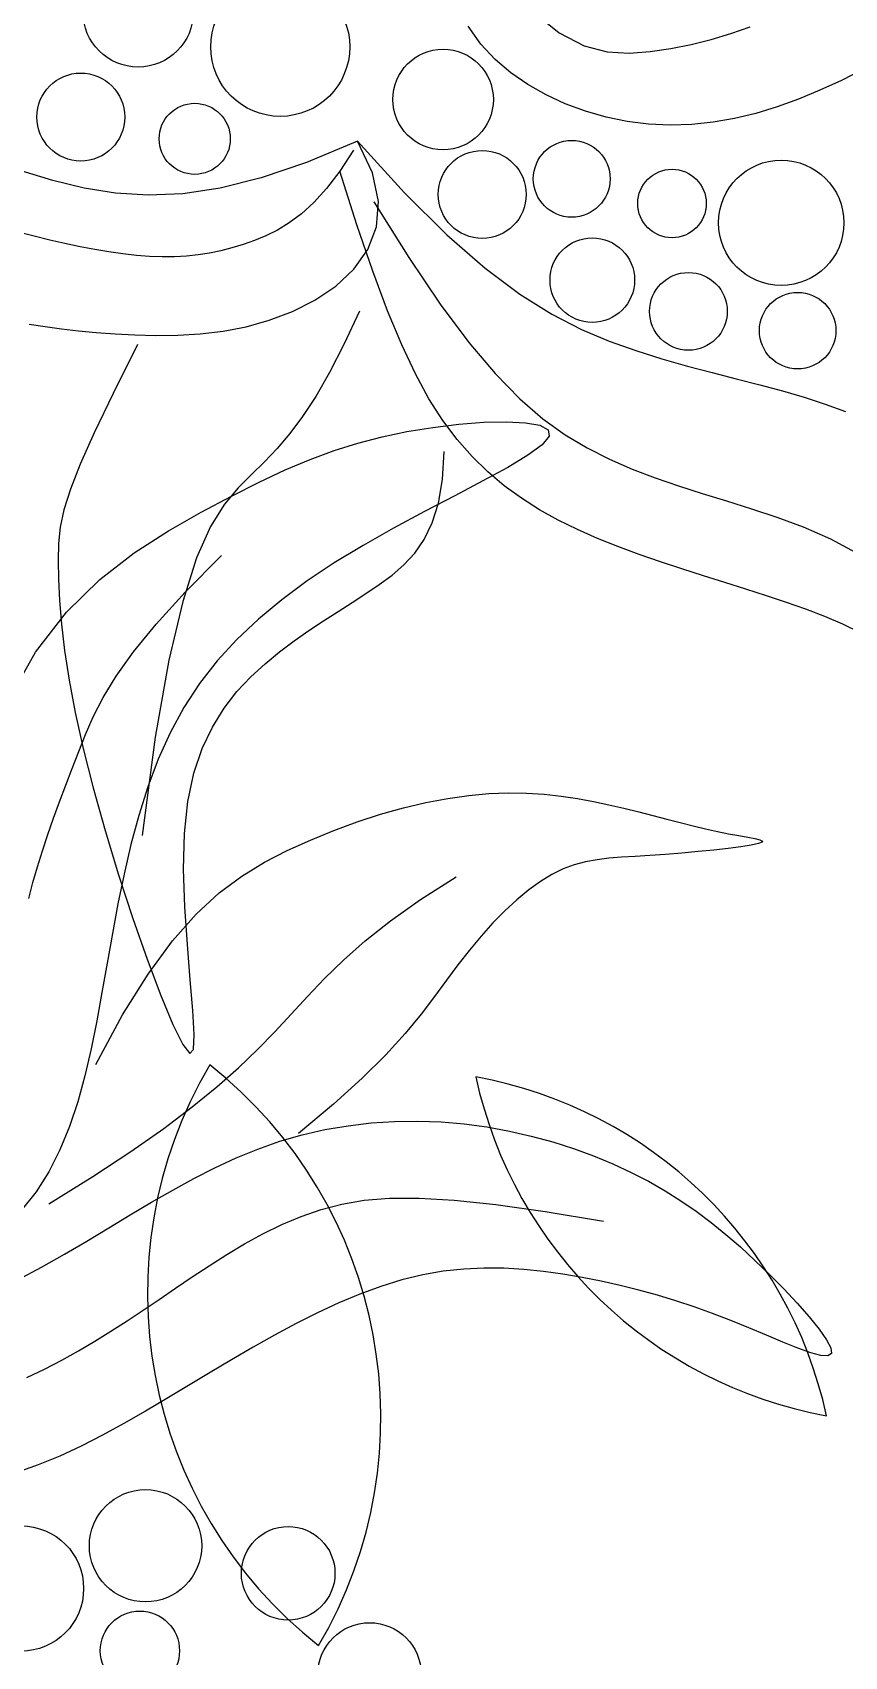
# Model space of a CAD drawing. Header units: millimetres. Extents: x -1030105 to 906887, y -616134 to 1220667.
# Drawn here: x -100705 to -99860, y 537005 to 538696 of the extents above; entities that cross this region are included whole.
import ezdxf

# ---------------------------------------------------------------- set-up
doc = ezdxf.new("R2010")
doc.units = ezdxf.units.MM
doc.header["$MEASUREMENT"] = 0
doc.linetypes.add('DASH', pattern=[0.35, 0.25, -0.1])
doc.linetypes.add('DASHED', pattern=[0.75, 0.5, -0.25])
doc.layers.add('A-Furniture', color=143, linetype='Continuous')
doc.layers.add('A-Tree', color=98, linetype='Continuous')

# ---------------------------------------------------------------- blocks, each defined once
blk = doc.blocks.new('FUR')
at = {"layer": 'A-Furniture', "color": 8, "linetype": 'DASH', "lineweight": 9, "ltscale": 1000, "const_width": 50}
blk.add_lwpolyline([(-33574.116996225, 38198.03701352875), (-3.274180926382542e-10, 38211.88251353393), (0, 0), (-7049.126603505938, -1.164153218269348e-10, -0.3011393681377011), (-23981.73349209089, -18888.11748647457), (-49064.43265007329, -18888.11748647457, -0.06124952190979967), (-52473.9447657284, -15923.13210822688), (-52473.9447657284, -15923.13210822688, -0.127607782766149), (-56769.0085550223, -7888.247632739716), (-57047.06649999994, -6235.426486474578, -0.1924218543560013), (-53256.03130311794, 9916.925028712954), (-55726.52506250713, 11649.12232822133, -0.09220963238652186), (-52805.8425345454, 17542.93784715806, -0.09579334497253111), (-54512.04080293298, 23938.01559452759, -0.1077169431674273), (-53957.97341630229, 28268.68321032356, -0.2285839789093287), (-47025.84992466056, 33492.16687116434, 0.2045490622853214), (-42688.61020563537, 36230.61212708103, 0.1311708844373413), (-42047.51066320275, 38025.4441493589, -0.3035398224954187), (-39524.66233420366, 41042.55836063065, -0.3273425619805889)], format="xyb", close=True, dxfattribs=at)
at = {"layer": 'A-Furniture', "color": 8, "linetype": 'DASH', "ltscale": 50}
blk.add_open_spline([(-56447.03599999993, -6097.049467972713), (-55194.80878073322, -4879.432741814177), (-50278.88373038909, -2284.573604768259), (-42421.47772418463, -5454.796933513135), (-32732.45049999998, -11254.02927138517), (-23301.95049999998, -9202.029271385167), (-18023.95049999998, -504.5292713851668), (-16595.45049999998, 8921.470728614833), (-19600.32320915881, 15918.27845925349), (-21321.18391267408, 18705.60147339047), (-21789.72381129679, 19344.96383619693)], degree=3, knots=[32574.7262056019, 32574.7262056019, 32574.7262056019, 32574.7262056019, 37697.74124470179, 48060.13185932349, 55585.25195803288, 69452.98974218499, 76151.42226405158, 84447.8370469563, 94470.7732435007, 98031.73488863441, 98031.73488863441, 98031.73488863441, 98031.73488863441], dxfattribs=at)
blk = doc.blocks.new('12PPLT11')
at = {"color": 0, "linetype": 'ByBlock'}
for centre, radius, start, end in [((-0.08176558227796704, 0.420931788638029), 0.08348141666666667, 149.4737229994703, 231.7585849989431), ((-0.2053491656113238, 0.3977677053046307), 0.08348141666666667, 329.4737229994703, 51.7585849989431), ((-0.02436366561131109, 0.4785027053046633), 0.08172058333333332, 192.3059549989146, 259.6848969995538), ((-0.1188395822779285, 0.3806856219713097), 0.08172058333333332, 12.30595499891467, 79.68489699955371)]:
    blk.add_arc(centre, radius, start, end, dxfattribs=at)
blk = doc.blocks.new('CAY8')
at = {"color": 0, "linetype": 'ByBlock'}
for p, q in [((200.4188747569297, 142.2178505315478), (192.1868633913564, 151.3211880016697)), ((208.8979506530686, 133.8044273424621), (200.4188747569297, 142.2178505315478)), ((217.9348560014932, 126.1239731380065), (208.8979506530686, 133.8044273424621)), ((183.7304642615218, 128.0912095261392), (179.47557666596, 132.4624775323919)), ((187.9612029470027, 123.8713176847468), (183.7304642615218, 128.0912095261392)), ((192.1586454876251, 119.8104804794148), (187.9612029470027, 123.8713176847468)), ((227.9030136304082, 119.1898706780648), (217.9348560014932, 126.1239731380065)), ((196.3209625165855, 115.9207641865087), (192.1586454876251, 119.8104804794148)), ((200.4481541358418, 112.2153320324742), (196.3209625165855, 115.9207641865087)), ((239.1758463674942, 113.0155027231758), (227.9030136304082, 119.1898706780648)), ((204.5402204468937, 108.7073472431675), (200.4481541358418, 112.2153320324742)), ((208.5971615512408, 105.4099730455582), (204.5402204468937, 108.7073472431675)), ((252.1267770394497, 107.6142520336816), (239.1758463674942, 113.0155027231758)), ((362.6833520985765, 103.275232620168), (362.0430128101598, 111.4636617489978)), ((212.6189775500552, 102.3363726656335), (208.5971615512408, 105.4099730455582)), ((267.129228474545, 102.9995013693351), (252.1267770394497, 107.6142520336816)), ((284.5566235000024, 99.18463349087142), (267.129228474545, 102.9995013693351)), ((364.2838744935307, 95.67107915413544), (362.6833520985765, 103.275232620168)), ((385.2889236215797, 103.9936928770785), (389.7693066159209, 91.89290024140246)), ((165.3337375577048, 101.1392036245034), (169.8846808105609, 97.25831709773229)), ((169.8846808105609, 97.25831709773229), (174.6503257179884, 93.41209348944722)), ((216.605668545033, 99.49970932970791), (212.6189775500552, 102.3363726656335)), ((220.5572346379358, 96.91314626475105), (216.605668545033, 99.49970932970791)), ((224.4777006510285, 94.58527613891965), (220.5572346379358, 96.91314626475105)), ((304.7823849432407, 96.18303115889466), (284.5566235000024, 99.18463349087142)), ((174.6503257179884, 93.41209348944722), (179.6823718775431, 89.54952555063392)), ((228.3871902906194, 92.50640938800098), (224.4777006510285, 94.58527613891965)), ((232.3098519842406, 90.66228589027924), (228.3871902906194, 92.50640938800098)), ((236.2698341590312, 89.03864552331834), (232.3098519842406, 90.66228589027924)), ((301.8600119076164, 94.1050022954314), (293.4662180614341, 90.05495102833265)), ((303.495600954675, 83.23409154995352), (304.7823849432407, 96.18303115889466)), ((304.7823849432407, 96.18303115889466), (309.8038665773802, 70.73846058691015)), ((366.7148607455547, 88.4465984362414), (364.2838744935307, 95.67107915413544)), ((389.7693066159209, 91.89290024140246), (395.1869161270752, 82.9852347700089)), ((179.6823718775431, 89.54952555063392), (185.0325188871084, 85.6196060321472)), ((185.0325188871084, 85.6196060321472), (190.7524663444365, 81.57132768490737)), ((240.2912852433092, 87.62122816546798), (236.2698341590312, 89.03864552331834)), ((244.3983536635587, 86.39577369435756), (240.2912852433092, 87.62122816546798)), ((248.6151878476394, 85.3480219882058), (244.3983536635587, 86.39577369435756)), ((252.9659362231487, 84.46371292470758), (248.6151878476394, 85.3480219882058)), ((257.4871873862594, 83.75308450935881), (252.9659362231487, 84.46371292470758)), ((279.1286070480583, 85.05696893963795), (272.9872109988373, 83.84358082995641)), ((285.9220129220939, 87.08318279106061), (279.1286070480583, 85.05696893963795)), ((293.4662180614341, 90.05495102833265), (285.9220129220939, 87.08318279106061)), ((288.6110591155175, 69.7307258226665), (293.4662180614341, 90.05495102833265)), ((369.8598692823234, 81.43910368008983), (366.7148607455547, 88.4465984362414)), ((190.7524663444365, 81.57132768490737), (196.884858203457, 77.38447044516397)), ((262.2652906089515, 83.32436725912157), (257.4871873862594, 83.75308450935881)), ((267.3990353328281, 83.31028981797317), (262.2652906089515, 83.32436725912157)), ((272.9872109988373, 83.84358082995641), (267.3990353328281, 83.31028981797317)), ((299.8938571525523, 73.0237495018755), (303.495600954675, 83.23409154995352)), ((373.6555692404745, 74.65357261927602), (369.8598692823234, 81.43910368008983)), ((395.1869161270752, 82.9852347700089), (401.3387287673413, 76.57245465517371)), ((195.8666776184418, 73.7740549184764), (178.6556809669437, 62.90303453456181)), ((196.884858203457, 77.38447044516397), (203.4361158396005, 73.16196299244803)), ((203.4361158396005, 73.16196299244803), (210.4036049837541, 69.03752119155433)), ((294.3650657803682, 65.28939976931906), (299.8938571525523, 73.0237495018755)), ((298.3755771013984, 73.7740549184764), (298.7441979627492, 49.31581859632024)), ((378.0519074339845, 68.13689911624715), (373.6555692404745, 74.65357261927602)), ((401.3387287673413, 76.57245465517371), (408.0217211490835, 71.95631808858343)), ((210.4036049837541, 69.03752119155433), (217.7846913678532, 65.14486090786704)), ((284.7421552298274, 51.97691215039413), (288.6110591155175, 69.7307258226665)), ((309.8038665773802, 70.73846058691015), (315.222645377582, 49.28924159216876)), ((382.9988306761097, 61.93597703430169), (378.0519074339845, 68.13689911624715)), ((408.0217211490835, 71.95631808858343), (415.0328698842077, 68.43858326205554)), ((415.0328698842077, 68.43858326205554), (422.1982963301289, 65.43425576060145)), ((178.6556809669437, 62.90303453456181), (165.0923102646575, 54.0328152671882)), ((217.7846913678532, 65.14486090786704), (225.5767407229159, 61.61769800572256)), ((225.5767407229159, 61.61769800572256), (233.7771187802227, 58.58974835089793)), ((287.2971390833864, 59.76843710654975), (294.3650657803682, 65.28939976931906)), ((388.4462857813505, 56.0977002358868), (382.9988306761097, 61.93597703430169)), ((422.1982963301289, 65.43425576060145), (429.4607008244657, 62.81133073821002)), ((429.4607008244657, 62.81133073821002), (436.791928449953, 60.55105074160565)), ((436.791928449953, 60.55105074160565), (444.163824289195, 58.63465831797112)), ((233.7771187802227, 58.58974835089793), (242.3831912712503, 56.19472780786054)), ((242.3831912712503, 56.19472780786054), (251.3923239266896, 54.56635224186357)), ((251.3923239266896, 54.56635224186357), (260.7376694824725, 53.85981908119174)), ((260.7376694824725, 53.85981908119174), (270.0955286900589, 54.31625200776216)), ((270.0955286900589, 54.31625200776216), (279.0779893049712, 56.19825626776765)), ((279.0779893049712, 56.19825626776765), (287.2971390833864, 59.76843710654975)), ((394.3442195625048, 50.66896258462839), (388.4462857813505, 56.0977002358868)), ((444.163824289195, 58.63465831797112), (451.5482334250573, 57.04339601429274)), ((165.0923102646575, 54.0328152671882), (154.6197238138066, 46.76323687021977)), ((281.8044182860485, 36.48704693376385), (284.7421552298274, 51.97691215039413)), ((298.7441979627492, 49.31581859632024), (299.8229484041021, 28.46840417555541)), ((315.222645377582, 49.28924159216876), (320.9855398335367, 31.32892109902059)), ((400.6425788336801, 45.69665794310458), (394.3442195625048, 50.66896258462839)), ((154.6197238138066, 46.76323687021977), (146.6810799174655, 40.69413909824107)), ((407.291310408853, 41.22768017376256), (400.6425788336801, 45.69665794310458)), ((146.6810799174655, 40.69413909824107), (140.7195368787088, 35.42536170675339)), ((272.7483457347498, 41.76123441188429), (261.4519678309607, 34.1503733249574)), ((279.7427601667168, 22.95466709594075), (281.8044182860485, 36.48704693376385)), ((414.2466177419283, 37.29589706149454), (407.291310408853, 41.22768017376256)), ((421.4897308444288, 33.88307207213256), (414.2466177419283, 37.29589706149454)), ((136.1782530002183, 30.55674444975193), (132.5003865846102, 25.68812708260702)), ((140.7195368787088, 35.42536170675339), (136.1782530002183, 30.55674444975193)), ((261.4519678309607, 34.1503733249574), (251.4507171116074, 27.99321961242276)), ((320.9855398335367, 31.32892109902059), (327.0393684344763, 16.3510460334528)), ((429.0081363704248, 30.95794259401919), (421.4897308444288, 33.88307207213256)), ((436.7893209720878, 28.48924601516956), (429.0081363704248, 30.95794259401919)), ((132.5003865846102, 25.68812708260702), (129.1290959345661, 20.41934935924837)), ((251.4507171116074, 27.99321961242276), (242.5381239545695, 23.09281932698104)), ((299.8229484041021, 28.46840417555541), (301.57116021203, 10.79100998917602)), ((444.82077130172, 26.44571972372978), (436.7893209720878, 28.48924601516956)), ((453.089974012737, 24.79610110699468), (444.82077130172, 26.44571972372978)), ((461.5844157569827, 23.50912755311037), (453.089974012737, 24.79610110699468)), ((129.1290959345661, 20.41934935924837), (125.6055601766657, 14.40027106959496)), ((234.5077187377919, 19.25221851956485), (227.1530318404639, 16.27446324320226)), ((242.5381239545695, 23.09281932698104), (234.5077187377919, 19.25221851956485)), ((278.5020927541718, 11.07330955923862), (279.7427601667168, 22.95466709594075)), ((470.2915831880036, 22.553536450092), (461.5844157569827, 23.50912755311037)), ((479.1947918843962, 21.89389687893163), (470.2915831880036, 22.553536450092)), ((125.6055601766657, 14.40027106959496), (121.8630417288241, 7.48083214064718)), ((213.6449345160672, 12.11967349031511), (207.0785848454125, 10.54873111775123)), ((220.2675936403994, 13.96259954921879), (213.6449345160672, 12.11967349031511)), ((227.1530318404639, 16.27446324320226), (220.2675936403994, 13.96259954921879)), ((327.0393684344763, 16.3510460334528), (333.3309496702223, 3.849163319815489)), ((121.8630417288241, 7.48083214064718), (117.9328238325925, -0.4390074663078849)), ((121.8166894076512, 2.428573126957417), (138.7161815662275, 6.420700440192377)), ((138.7161815662275, 6.420700440192377), (154.8035235170482, 8.284150232453612)), ((154.8035235170482, 8.284150232453612), (169.9072955171887, 8.678461557939954)), ((169.9072955171887, 8.678461557939954), (183.8560778239207, 8.263173468754758)), ((183.8560778239207, 8.263173468754758), (196.539868047048, 7.579565180423742)), ((192.8384571090301, 6.384561173685142), (184.1323321780019, 1.9530975651669)), ((200.3057652235166, 8.921515925141648), (192.8384571090301, 6.384561173685142)), ((196.539868047048, 7.579565180423742), (208.0943332042098, 6.695876557774682)), ((207.0785848454125, 10.54873111775123), (200.3057652235166, 8.921515925141648)), ((208.0943332042098, 6.695876557774682), (218.7165576653806, 5.562087627879009)), ((278.0273279300327, 0.5365112464296544), (278.5020927541718, 11.07330955923862)), ((301.57116021203, 10.79100998917602), (303.948165172058, -4.157165630282179)), ((104.2764667831962, -4.351770759551073), (121.8166894076512, 2.428573126957417)), ((184.1323321780019, 1.9530975651669), (173.6430621059571, -5.357644199151764)), ((218.7165576653806, 5.562087627879009), (228.6036258015174, 4.12817841676042)), ((228.6036258015174, 4.12817841676042), (237.9526219822674, 2.344128952210667)), ((237.9526219822674, 2.344128952210667), (246.9606305778671, 0.1599192607118312)), ((246.9606305778671, 0.1599192607118312), (255.8247359581601, -2.474470630664655)), ((278.2633775769009, -8.962190919452041), (278.0273279300327, 0.5365112464296544)), ((333.3309496702223, 3.849163319815489), (339.8071020304651, -6.683180116624499)), ((86.2669334361799, -14.57987027222225), (104.2764667831962, -4.351770759551073)), ((117.9328238325925, -0.4390074663078849), (113.8461897289981, -9.459287789000882)), ((173.6430621059571, -5.357644199151764), (160.8263185677006, -16.53243341578309)), ((255.8247359581601, -2.474470630664655), (264.7420224939724, -5.609060695109292)), ((264.7420224939724, -5.609060695109292), (273.8068612795269, -9.25427172345917)), ((303.948165172058, -4.157165630282179), (306.913295070497, -16.81692434890829)), ((113.8461897289981, -9.459287789000882), (109.6344226599849, -19.68004886607923)), ((163.3650333104542, -14.07338959273875), (181.9874255370687, -9.343890068315886)), ((273.8068612795269, -9.25427172345917), (282.7027703078074, -13.26212777785804)), ((279.1551535765921, -17.72926001563428), (278.2633775769009, -8.962190919452041)), ((339.8071020304651, -6.683180116624499), (346.4146440044369, -15.75243735046934)), ((160.8263185677006, -16.53243341578309), (145.1377732395431, -32.55603938385866)), ((148.0305097563269, -18.6684600432327), (163.3650333104542, -14.07338959273875)), ((280.6504925159916, -26.02789755588128), (279.1551535765921, -17.72926001563428)), ((282.7027703078074, -13.26212777785804), (291.0105542958499, -17.44505373842367)), ((291.0105542958499, -17.44505373842367), (298.3110179612795, -21.61547448429155)), ((306.913295070497, -16.81692434890829), (310.425881694051, -27.62906783383914)), ((346.4146440044369, -15.75243735046934), (353.1003940818937, -23.86506145677959)), ((109.6344226599849, -19.68004886607923), (105.3288058669077, -31.20133073527359)), ((125.3605874785153, -27.51783887437159), (135.5177345782595, -23.14473270817507)), ((135.5177345782595, -23.14473270817507), (148.0305097563269, -18.6684600432327)), ((266.811307910235, -27.65615893481845), (272.7483457347498, -19.06313775211856)), ((298.3110179612795, -21.61547448429155), (304.1849660212629, -25.58581489590688)), ((353.1003940818937, -23.86506145677959), (359.8111707529188, -31.45351749512884)), ((117.0929481598159, -31.80340982947928), (125.3605874785153, -27.51783887437159)), ((260.9900181296853, -34.3859352725467), (266.811307910235, -27.65615893481845)), ((282.7089298014125, -33.94825880121607), (280.6504925159916, -26.02789755588128)), ((304.1849660212629, -25.58581489590688), (308.2132031925739, -29.16849985286353)), ((308.2132031925739, -29.16849985286353), (309.9765341935581, -32.17595423521379)), ((310.425881694051, -27.62906783383914), (314.4452568285724, -37.03439775194965)), ((105.3288058669077, -31.20133073527359), (100.9606225905318, -44.12317343568975)), ((104.3617116789919, -40.17447125856233), (110.2486963257343, -36.01707686194095)), ((110.2486963257343, -36.01707686194095), (117.0929481598159, -31.80340982947928)), ((145.1377732395431, -32.55603938385866), (126.0330977968133, -54.41323140120039)), ((192.6977635651001, -35.00416470212622), (181.5202619236097, -36.68817267920349)), ((204.3194869808376, -33.92039724892493), (192.6977635651001, -35.00416470212622)), ((216.4042020650031, -33.3868503105241), (204.3194869808376, -33.92039724892493)), ((228.970678711712, -33.35350387673498), (216.4042020650031, -33.3868503105241)), ((241.9594787452534, -33.74949624522378), (228.970678711712, -33.35350387673498)), ((254.998331711331, -34.42059894442173), (241.9594787452534, -33.74949624522378)), ((267.6367590859536, -35.19174181113885), (254.998331711331, -34.42059894442173)), ((255.2500648780788, -39.49006167345033), (260.9900181296853, -34.3859352725467)), ((279.4242823446057, -35.88785468146489), (267.6367590859536, -35.19174181113885)), ((289.9104229639506, -36.33386739142406), (279.4242823446057, -35.88785468146489)), ((285.2929255418148, -41.53723744795388), (282.7089298014125, -33.94825880121607)), ((305.176642185741, -35.77531167551751), (298.6447024187528, -36.35470977736804)), ((309.0557637403344, -34.42060292255155), (305.176642185741, -35.77531167551751)), ((309.9765341935581, -32.17595423521379), (309.0557637403344, -34.42060292255155)), ((359.8111707529188, -31.45351749512884), (366.4937925059585, -38.65431846602405)), ((98.9658739227034, -44.29122430772077), (104.3617116789919, -40.17447125856233)), ((160.4228443875636, -42.05699024763999), (150.4653887045806, -45.84183985787058)), ((170.7682121627749, -39.02244119139323), (160.4228443875636, -42.05699024763999)), ((181.5202619236097, -36.68817267920349), (170.7682121627749, -39.02244119139323)), ((249.5570366411139, -43.20613304764083), (255.2500648780788, -39.49006167345033)), ((288.3649398487778, -48.84172719404705), (285.2929255418148, -41.53723744795388)), ((298.6447024187528, -36.35470977736804), (289.9104229639506, -36.33386739142406)), ((314.4452568285724, -37.03439775194965), (318.9307522599793, -45.47371577004924)), ((366.4937925059585, -38.65431846602405), (373.0950778320785, -45.52998935383039)), ((93.67639918657551, -48.38192520432312), (98.9658739227034, -44.29122430772077)), ((100.9606225905318, -44.12317343568975), (96.5611560730631, -58.54561700551676)), ((150.4653887045806, -45.84183985787058), (140.8770752198416, -50.42701003279763)), ((232.415386867915, -48.40196609670784), (238.1741091508902, -47.42449034997662)), ((238.1741091508902, -47.42449034997662), (243.8765219037687, -45.77174430352716)), ((243.8765219037687, -45.77174430352716), (249.5570366411139, -43.20613304764083)), ((318.9307522599793, -45.47371577004924), (323.840135612767, -53.33467724129696)), ((373.0950778320785, -45.52998935383039), (379.561845219594, -52.14305514356784)), ((83.26012257032016, -56.52581176021886), (88.43384931323271, -52.45699477640119)), ((88.43384931323271, -52.45699477640119), (93.67639918657551, -48.38192520432312)), ((140.8770752198416, -50.42701003279763), (131.6380912640761, -55.83646868466712)), ((160.7710500236808, -55.5944298500599), (167.9672372492514, -53.57487111515911)), ((167.9672372492514, -53.57487111515911), (175.0445478023339, -52.14304787488618)), ((175.0445478023339, -52.14304787488618), (181.9774336774226, -51.13014251102686)), ((181.9774336774226, -51.13014251102686), (188.7632880128531, -50.44236741406894)), ((188.7632880128531, -50.44236741406894), (195.4052392349349, -50.00469247747787)), ((195.4052392349349, -50.00469247747787), (201.9064157690609, -49.74208759439171)), ((201.9064157690609, -49.74208759439171), (208.2699460412132, -49.57952265696622)), ((208.2699460412132, -49.57952265696622), (214.4989584767191, -49.44196755919074)), ((214.4989584767191, -49.44196755919074), (220.5965815010368, -49.25439219322107)), ((220.5965815010368, -49.25439219322107), (226.5659435404759, -48.94176645298103)), ((226.5659435404759, -48.94176645298103), (232.415386867915, -48.40196609670784)), ((291.8874328321126, -55.90862173659661), (288.3649398487778, -48.84172719404705)), ((323.840135612767, -53.33467724129696), (329.1249178619419, -60.79235226490528)), ((379.561845219594, -52.14305514356784), (385.840913158785, -58.55604081966703)), ((78.17711722790591, -60.59775489066487), (83.26012257032016, -56.52581176021886)), ((96.5611560730631, -58.54561700551676), (92.18567337413879, -74.41551513680133)), ((126.0330977968133, -54.41323140120039), (102.9679639149708, -83.08877876484439)), ((131.6380912640761, -55.83646868466712), (122.7244530694898, -61.98997533899637)), ((146.1471787225764, -62.14705428327397), (153.4872694171372, -58.38929919914335)), ((153.4872694171372, -58.38929919914335), (160.7710500236808, -55.5944298500599)), ((295.8228646019579, -62.78481477231071), (291.8874328321126, -55.90862173659661)), ((385.840913158785, -58.55604081966703), (391.8791001388181, -64.83147136727894)), ((68.37086381934387, -68.78853453597367), (73.20673155474833, -64.68220290387217)), ((73.20673155474833, -64.68220290387217), (78.17711722790591, -60.59775489066487)), ((122.7244530694898, -61.98997533899637), (114.1111340941807, -68.78123742421121)), ((138.7820612322339, -67.0552702219411), (146.1471787225764, -62.14705428327397)), ((300.1336952691072, -69.51719999874877), (295.8228646019579, -62.78481477231071)), ((329.1249178619419, -60.79235226490528), (334.7350458223973, -67.96866462656726)), ((391.8791001388181, -64.83147136727894), (397.6232246499076, -71.0318717707687)), ((63.6914122912367, -72.9261285219236), (68.37086381934387, -68.78853453597367)), ((114.1111340941807, -68.78123742421121), (105.7731077955923, -76.10396236775523)), ((131.4232002374938, -73.30152213555084), (138.7820612322339, -67.0552702219411)), ((304.7823849432407, -76.15267111294634), (300.1336952691072, -69.51719999874877)), ((334.7350458223973, -67.96866462656726), (340.6204663069966, -74.9855381123034)), ((397.6232246499076, -71.0318717707687), (403.0201051812201, -77.21976701554922)), ((54.87944458081074, -81.32584496646996), (59.19027523892328, -77.10436359778942)), ((59.19027523892328, -77.10436359778942), (63.6914122912367, -72.9261285219236)), ((92.18567337413879, -74.41551513680133), (87.98537682665665, -91.0669761398367)), ((105.7731077955923, -76.10396236775523), (97.68534763129901, -83.85185759884007)), ((124.1018790311155, -81.0733851445093), (131.4232002374938, -73.30152213555084)), ((309.7272226361038, -82.72926412214838), (304.7823849432407, -76.15267111294634)), ((340.6204663069966, -74.9855381123034), (346.7311261301747, -81.96489650774129)), ((403.0201051812201, -77.21976701554922), (408.0222954833753, -83.45351376403232)), ((97.68534763129901, -83.85185759884007), (89.82282705861326, -91.91863054490932)), ((116.8493809051379, -90.55843436843679), (124.1018790311155, -81.0733851445093)), ((314.9098129637077, -89.24958427443744), (309.7272226361038, -82.72926412214838)), ((346.7311261301747, -81.96489650774129), (353.0169721047296, -89.0286635985085)), ((320.2675894431468, -95.70737912934965), (314.9098129637077, -89.24958427443744)), ((353.0169721047296, -89.0286635985085), (359.4279510451615, -96.29876317023263)), ((89.82282705861326, -91.91863054490932), (82.16051953576425, -100.1979886347162)), ((87.98537682665665, -91.0669761398367), (84.13545258356498, -107.6809219785773)), ((109.7188874121075, -101.7702168933156), (116.8493809051379, -90.55843436843679)), ((325.7379855918425, -102.096396245046), (320.2675894431468, -95.70737912934965)), ((359.4279510451615, -96.29876317023263), (365.9140097651853, -103.8971190093926)), ((82.16051953576425, -100.1979886347162), (74.67339851999895, -108.5836392962283)), ((102.851173146666, -114.026167664224), (109.7188874121075, -101.7702168933156)), ((331.2584349264962, -108.4103831796874), (325.7379855918425, -102.096396245046)), ((84.13545258356498, -107.6809219785773), (80.81108679597855, -123.4382746179599)), ((336.7663709649223, -114.6430874924172), (331.2584349264962, -108.4103831796874)), ((365.9140097651853, -103.8971190093926), (372.4110176195554, -112.009743078901)), ((74.67339851999895, -108.5836392962283), (67.33330911952544, -116.9703320374592)), ((96.40891096474843, -126.4696935920128), (102.851173146666, -114.026167664224)), ((372.4110176195554, -112.009743078901), (378.7985341290205, -121.0790000548059)), ((67.33330911952544, -116.9703320374592), (60.09958304462816, -125.256984685233)), ((92.41412039581519, -122.4219854051389), (105.0389938556928, -118.4875968199831)), ((105.0389938556928, -118.4875968199831), (116.4375642523974, -116.1663543194718)), ((116.4375642523974, -116.1663543194718), (126.9038940549381, -115.1487590352244)), ((126.9038940549381, -115.1487590352244), (136.732045732324, -115.1253120976817)), ((136.732045732324, -115.1253120976817), (146.2160817543499, -115.7865146375461)), ((146.2160817543499, -115.7865146375461), (155.5906264314708, -116.8708036248117)), ((155.5906264314708, -116.8708036248117), (164.8525514397279, -118.3083593808751)), ((164.8525514397279, -118.3083593808751), (173.939290295757, -120.0772980666206)), ((173.939290295757, -120.0772980666206), (182.7882765169797, -122.1557358425398)), ((342.1992272238876, -120.7882567417237), (336.7663709649223, -114.6430874924172)), ((60.09958304462816, -125.256984685233), (52.92842365517754, -133.3435571456339)), ((80.81108679597855, -123.4382746179599), (78.18746561605985, -137.5199560217425)), ((78.26888140303527, -128.2790189441057), (92.41412039581519, -122.4219854051389)), ((90.55477372163477, -138.2442015877295), (96.40891096474843, -126.4696935920128)), ((182.7882765169797, -122.1557358425398), (191.3369436209487, -124.5217888687312)), ((191.3369436209487, -124.5217888687312), (199.5227251242995, -127.1535733061446)), ((347.4944372204209, -126.8396384863572), (342.1992272238876, -120.7882567417237)), ((378.7985341290205, -121.0790000548059), (384.9420413554344, -131.6113427910295)), ((62.30921440788552, -136.3681963060499), (78.26888140303527, -128.2790189441057)), ((199.5227251242995, -127.1535733061446), (207.2830545445195, -130.0292053152061)), ((207.2830545445195, -130.0292053152061), (214.5553653985717, -133.1268010559488)), ((352.5936055708607, -132.8003590267017), (347.4944372204209, -126.8396384863572)), ((44.24105694181526, -146.9990163601378), (62.30921440788552, -136.3681963060499)), ((52.92842365517754, -133.3435571456339), (45.77603431215721, -141.1300093257287)), ((78.18746561605985, -137.5199560217425), (76.43977519564396, -149.1068881546653)), ((85.4514342721468, -148.4930985617666), (90.55477372163477, -138.2442015877295)), ((214.5553653985717, -133.1268010559488), (221.295861148481, -136.4239556645243)), ((221.295861148481, -136.4239556645243), (227.5358250360605, -139.8961801791356)), ((357.4550212870181, -138.7110596303955), (352.5936055708607, -132.8003590267017)), ((362.0411444782458, -144.6217603078239), (357.4550212870181, -138.7110596303955)), ((45.77603431215721, -141.1300093257287), (38.59861837596145, -148.5163011315362)), ((227.5358250360605, -139.8961801791356), (233.3253102470062, -143.5184646133839)), ((233.3253102470062, -143.5184646133839), (238.7143699678654, -147.2657989798226)), ((366.3144352551408, -150.5824810691756), (362.0411444782458, -144.6217603078239)), ((38.59861837596145, -148.5163011315362), (31.35237920698455, -155.4023924696648)), ((76.43977519564396, -149.1068881546653), (75.74320168656595, -157.3799929800934)), ((81.26156547235041, -156.3597914253023), (85.4514342721468, -148.4930985617666)), ((238.7143699678654, -147.2657989798226), (243.75305738512, -151.1131732928388)), ((370.237353728824, -156.6432419239845), (366.3144352551408, -150.5824810691756)), ((31.35237920698455, -155.4023924696648), (23.99352016614466, -161.6882432462644)), ((78.14784017660895, -160.9876870891221), (81.26156547235041, -156.3597914253023)), ((179.1265731094627, -156.959253560859), (194.8010412199674, -156.6028606262462)), ((243.75305738512, -151.1131732928388), (248.4914256846623, -155.0355775654443)), ((248.4914256846623, -155.0355775654443), (252.9795280529088, -159.0080018111094)), ((23.99352016614466, -161.6882432462644), (16.47824461390155, -167.2738133682051)), ((75.74320168656595, -157.3799929800934), (76.27293124144671, -161.5201924634221)), ((76.27293124144671, -161.5201924634221), (78.14784017660895, -160.9876870891221)), ((133.5093504791894, -163.6369313154992), (143.0460466244058, -161.4047862953503)), ((143.0460466244058, -161.4047862953503), (153.5963197916226, -159.4727615560314)), ((153.5963197916226, -159.4727615560314), (165.5074139600929, -157.9534022574426)), ((165.5074139600929, -157.9534022574426), (179.1265731094627, -156.959253560859)), ((252.9795280529088, -159.0080018111094), (257.2674176760793, -163.0054360432387)), ((16.47824461390155, -167.2738133682051), (8.760148999217563, -172.0684415142441)), ((107.5082843779692, -171.0086364549843), (116.0877133358463, -168.5514015560675)), ((116.0877133358463, -168.5514015560675), (124.6389873761964, -166.0566514559887)), ((124.6389873761964, -166.0566514559887), (133.5093504791894, -163.6369313154992)), ((257.2674176760793, -163.0054360432387), (261.3978483173214, -167.0018281834691)), ((261.3978483173214, -167.0018281834691), (265.3843760482141, -170.9669577852528)), ((8.760148999217563, -172.0684415142441), (0.7824021252617968, -176.0189814538298)), ((88.97609257027398, -175.4604202495448), (98.56596987055127, -173.328316022742)), ((98.56596987055127, -173.328316022742), (107.5082843779692, -171.0086364549843)), ((215.418782861454, -174.6767711556222), (209.7612086518802, -175.5229433864206)), ((220.7697813054638, -174.2307592990455), (215.418782861454, -174.6767711556222)), ((225.7672791215173, -174.2099178768894), (220.7697813054638, -174.2307592990455)), ((230.3898994274514, -174.6288360909366), (225.7672791215173, -174.2099178768894)), ((234.7184572647693, -175.4604197093049), (230.3898994274514, -174.6288360909366)), ((265.3843760482141, -170.9669577852528), (269.2332575170021, -174.8695623102085)), ((269.2332575170021, -174.8695623102085), (272.9507493716683, -178.6783792198894)), ((0.7824021252617968, -176.0189814538298), (-7.514434115311815, -179.0816657288869)), ((38.69767752481312, -181.3627841485632), (53.59944495457057, -180.3561310844434)), ((53.59944495457057, -180.3561310844434), (66.76499400793728, -179.0118427601901)), ((66.76499400793728, -179.0118427601901), (78.4664885814509, -177.3674341555652)), ((78.4664885814509, -177.3674341555652), (88.97609257027398, -175.4604202495448)), ((191.4182800483923, -180.2123217219614), (185.0036513964897, -182.409034847331)), ((197.7140323831209, -178.3157287300182), (191.4182800483923, -180.2123217219614)), ((203.8439835382833, -176.7442659313074), (197.7140323831209, -178.3157287300182)), ((209.7612086518802, -175.5229433864206), (203.8439835382833, -176.7442659313074)), ((238.8593156533043, -176.6671536417616), (234.7184572647693, -175.4604197093049)), ((242.9188376139373, -178.211522797943), (238.8593156533043, -176.6671536417616)), ((247.0033861678112, -180.0560120871578), (242.9188376139373, -178.211522797943)), ((251.2193243358724, -182.1631064195008), (247.0033861678112, -180.0560120871578)), ((272.9507493716683, -178.6783792198894), (276.5431082608502, -182.3621459755868)), ((2.596831954231675, -182.2131245753899), (21.78752782337142, -181.9942869718707)), ((21.78752782337142, -181.9942869718707), (38.69767752481312, -181.3627841485632)), ((178.5170712893469, -184.8808580459936), (171.9387270072057, -187.5954867054807)), ((185.0036513964897, -182.409034847331), (178.5170712893469, -184.8808580459936)), ((255.6730151386746, -184.4952907043462), (251.2193243358724, -182.1631064195008)), ((260.4708215968367, -187.0150498516577), (255.6730151386746, -184.4952907043462)), ((276.5431082608502, -182.3621459755868), (280.0165908324652, -185.889600039116)), ((280.0165908324652, -185.889600039116), (283.3774537347581, -189.2294788722265)), ((164.9818555041948, -190.491438006733), (157.292956151703, -193.499934579273)), ((171.9387270072057, -187.5954867054807), (164.9818555041948, -190.491438006733)), ((265.6669679956922, -189.6744479554163), (260.4708215968367, -187.0150498516577)), ((271.1071236775333, -192.383865848029), (265.6669679956922, -189.6744479554163)), ((276.5848192492358, -195.043263546575), (271.1071236775333, -192.383865848029)), ((283.3774537347581, -189.2294788722265), (286.6319536168903, -192.3505199360134)), ((286.6319536168903, -192.3505199360134), (289.7623633073836, -195.218334453004)), ((148.5185283224291, -196.5521990518373), (138.3050713880239, -199.5794540536208)), ((157.292956151703, -193.499934579273), (148.5185283224291, -196.5521990518373)), ((281.893585317348, -197.5526010681333), (276.5848192492358, -195.043263546575)), ((286.8269524882217, -199.8118384293248), (281.893585317348, -197.5526010681333)), ((289.7623633073836, -195.218334453004), (292.6550203635288, -197.7860286895575)), ((292.6550203635288, -197.7860286895575), (295.172278522894, -200.0035826722869)), ((-21.86249227425833, -200.4204124664666), (-11.90764398447027, -200.9987690869875)), ((-11.90764398447027, -200.9987690869875), (-2.112340480145576, -201.2957630271612)), ((-2.112340480145576, -201.2957630271612), (7.526546512710411, -201.4051818473872)), ((7.526546512710411, -201.4051818473872), (17.01214526737203, -201.4208131071482)), ((17.01214526737203, -201.4208131071482), (26.3481054702952, -201.4312339471635)), ((26.3481054702952, -201.4312339471635), (35.54016245791172, -201.5041798275324)), ((35.54016245791172, -201.5041798275324), (44.59457298055531, -201.7021757875609)), ((44.59457298055531, -201.7021757875609), (53.51759378744646, -202.08774686793)), ((53.51759378744646, -202.08774686793), (62.31548162891886, -202.7234181082731)), ((62.31548162891886, -202.7234181082731), (70.99449325425849, -203.6717145489438)), ((70.99449325425849, -203.6717145489438), (79.56088541379904, -204.9951612300338)), ((79.56088541379904, -204.9951612300338), (88.02091485676101, -206.7562831915038)), ((126.2990847209239, -202.512922213622), (112.1470676923218, -205.283826160643)), ((138.3050713880239, -199.5794540536208), (126.2990847209239, -202.512922213622)), ((291.17845136906, -201.7209356470976), (286.8269524882217, -199.8118384293248)), ((294.7416125660839, -203.1798527386618), (291.17845136906, -201.7209356470976)), ((297.3099666859725, -204.0885497209656), (294.7416125660839, -203.1798527386618)), ((295.172278522894, -200.0035826722869), (297.176491522916, -201.8209764281328)), ((297.176491522916, -201.8209764281328), (298.5300131012282, -203.1881899840355)), ((298.7343969452213, -204.3719966037079), (297.3099666859725, -204.0885497209656)), ((298.5300131012282, -203.1881899840355), (299.0951969961843, -204.0552033669355)), ((299.0951969961843, -204.0552033669355), (298.7343969452213, -204.3719966037079)), ((88.02091485676101, -206.7562831915038), (96.37562443445677, -209.0030163026368)), ((112.1470676923218, -205.283826160643), (95.49551967498155, -207.8233885242062)), ((96.37562443445677, -209.0030163026368), (104.6052014014585, -211.7249397471878)), ((104.6052014014585, -211.7249397471878), (112.6846191144305, -214.8970435390202)), ((112.6846191144305, -214.8970435390202), (120.5888509292508, -218.4943176916695)), ((120.5888509292508, -218.4943176916695), (128.2928702020599, -222.4917522185406)), ((128.2928702020599, -222.4917522185406), (135.7716502886051, -226.8643371331036)), ((135.7716502886051, -226.8643371331036), (143.0001645456814, -231.5870624488289)), ((-37.75802808280969, -233.2387680457086), (-30.50500856074177, -233.9671847082554)), ((-30.50500856074177, -233.9671847082554), (-23.34218906023852, -234.4475852502346)), ((-23.34218906023852, -234.4475852502346), (-16.24819274124275, -234.7091480602157)), ((-16.24819274124275, -234.7091480602157), (-9.191736413542458, -234.783135712989)), ((-9.191736413542458, -234.783135712989), (-2.141536886401809, -234.7008107841302)), ((-2.141536886401809, -234.7008107841302), (4.933689030522146, -234.4934358490191)), ((4.933689030522146, -234.4934358490191), (12.06522452875106, -234.1922734823802)), ((12.06522452875106, -234.1922734823802), (19.28435279816949, -233.8285862599205)), ((19.28435279816949, -233.8285862599205), (26.62235702997168, -233.4336367568885)), ((26.62235702997168, -233.4336367568885), (34.10009269241891, -233.0454610758734)), ((34.10009269241891, -233.0454610758734), (41.69670436806518, -232.7291894287609)), ((41.69670436806518, -232.7291894287609), (49.380908916728, -232.5567255537298)), ((49.380908916728, -232.5567255537298), (57.12142319815939, -232.5999731905304)), ((57.12142319815939, -232.5999731905304), (64.8869640731591, -232.930836077996)), ((64.8869640731591, -232.930836077996), (72.6462484009553, -233.6212179550257)), ((72.6462484009553, -233.6212179550257), (80.36799304202032, -234.7430225601256)), ((80.36799304202032, -234.7430225601256), (88.02091485676101, -236.3681536329805)), ((143.0001645456814, -231.5870624488289), (149.9533863285778, -236.6349181787937)), ((88.02091485676101, -236.3681536329805), (95.63733993699316, -238.6039457755087)), ((95.63733993699316, -238.6039457755087), (103.5040313038353, -241.6994570438019)), ((149.9533863285778, -236.6349181787937), (156.6083745520609, -241.9797680675165)), ((103.5040313038353, -241.6994570438019), (111.9713612101423, -245.939176357364)), ((111.9713612101423, -245.939176357364), (121.3897019096203, -251.6075926352405)), ((156.6083745520609, -241.9797680675165), (162.9505303616697, -247.5809707781427)), ((121.3897019096203, -251.6075926352405), (132.1094256544038, -258.9891947965425)), ((162.9505303616697, -247.5809707781427), (168.9673404604564, -253.3947587066341)), ((132.1094256544038, -258.9891947965425), (144.480904698461, -268.3684717614942)), ((168.9673404604564, -253.3947587066341), (174.646291551735, -259.3773642463984)), ((-50.910025987263, -263.2038988930053), (-59.17922869827999, -261.5542802762702)), ((-42.41558424301729, -264.4908724468896), (-50.910025987263, -263.2038988930053)), ((-33.70841681199636, -265.446463549908), (-42.41558424301729, -264.4908724468896)), ((174.646291551735, -259.3773642463984), (179.9748703394089, -265.4850197928736)), ((-24.80520811560382, -266.1061031210684), (-33.70841681199636, -265.446463549908)), ((-15.73932686849548, -266.5218953043277), (-24.80520811560382, -266.1061031210684)), ((-6.548312858443751, -266.7501125522376), (-15.73932686849548, -266.5218953043277)), ((2.730294126124136, -266.8470273151233), (-6.548312858443751, -266.7501125522376)), ((12.05895429710836, -266.8689120448162), (2.730294126124136, -266.8470273151233)), ((21.40012786575426, -266.8720391924926), (12.05895429710836, -266.8689120448162)), ((30.71627504422395, -266.9126812095255), (21.40012786575426, -266.8720391924926)), ((39.96985604467955, -267.0471105474844), (30.71627504422395, -266.9126812095255)), ((49.12437382765529, -267.3284734300451), (39.96985604467955, -267.0471105474844)), ((58.1475023521507, -267.7974111751373), (49.12437382765529, -267.3284734300451)), ((67.0079583255374, -268.4914388730595), (58.1475023521507, -267.7974111751373)), ((75.67445845630027, -269.4480716137823), (67.0079583255374, -268.4914388730595)), ((84.11571945154901, -270.7048244879315), (75.67445845630027, -269.4480716137823)), ((92.30045801944107, -272.2992125858054), (84.11571945154901, -270.7048244879315)), ((144.480904698461, -268.3684717614942), (158.8545112940574, -280.0299124484864)), ((179.9748703394089, -265.4850197928736), (184.9405635263993, -271.6739577403187)), ((100.1973908680684, -274.2687509973093), (92.30045801944107, -272.2992125858054)), ((107.7752347048681, -276.6509548135273), (100.1973908680684, -274.2687509973093)), ((115.012091218452, -279.4697920142189), (107.7752347048681, -276.6509548135273)), ((184.9405635263993, -271.6739577403187), (189.5308578166096, -277.9004104833857)), ((121.9236020216067, -282.6950421409838), (115.012091218452, -279.4697920142189)), ((128.5347937070492, -286.2829376254067), (121.9236020216067, -282.6950421409838)), ((158.8545112940574, -280.0299124484864), (175.580617695161, -294.2580057777432)), ((189.5308578166096, -277.9004104833857), (193.7332399130264, -284.1206104171197)), ((134.8706928684132, -290.1897108989415), (128.5347937070492, -286.2829376254067)), ((193.7332399130264, -284.1206104171197), (197.543538717453, -290.3053791371694)), ((140.9563260979576, -294.3715943929765), (134.8706928684132, -290.1897108989415)), ((146.8167199897744, -298.7848205387691), (140.9563260979576, -294.3715943929765)), ((197.543538717453, -290.3053791371694), (200.990951921196, -296.4838950474932)), ((152.4769011361877, -303.3856217676421), (146.8167199897744, -298.7848205387691)), ((200.990951921196, -296.4838950474932), (204.1130194145098, -302.6999257534389)), ((157.961896130766, -308.1302305115732), (152.4769011361877, -303.3856217676421)), ((204.1130194145098, -302.6999257534389), (206.9472810867319, -308.9972388603546)), ((163.2936032423986, -312.983215882201), (157.961896130766, -308.1302305115732)), ((168.4814074436163, -317.9424937139975), (163.2936032423986, -312.983215882201)), ((206.9472810867319, -308.9972388603546), (209.5312768271997, -315.4196019740466)), ((173.5315653824018, -323.0143165224708), (168.4814074436163, -317.9424937139975)), ((209.5312768271997, -315.4196019740466), (211.9025465264294, -322.010782699339)), ((178.4503337074584, -328.2049368221469), (173.5315653824018, -323.0143165224708)), ((211.9025465264294, -322.010782699339), (214.0986300738896, -328.8145486416452)), ((183.2439690670308, -333.5206071282064), (178.4503337074584, -328.2049368221469)), ((214.0986300738896, -328.8145486416452), (216.1570673589176, -335.8746674067716)), ((187.9187281089708, -338.967579955568), (183.2439690670308, -333.5206071282064)), ((216.1570673589176, -335.8746674067716), (218.0966283267062, -343.1828023815233)), ((192.480867482047, -344.5521078198053), (187.9187281089708, -338.967579955568)), ((218.0966283267062, -343.1828023815233), (219.8610031423323, -350.5222000789272)), ((196.9366438341767, -350.2804432355097), (192.480867482047, -344.5521078198053)), ((201.2787577422878, -356.1161132718607), (196.9366438341767, -350.2804432355097)), ((219.8610031423323, -350.5222000789272), (221.375112026597, -357.6240027934018)), ((205.4456854986947, -361.8517432147546), (201.2787577422878, -356.1161132718607)), ((209.3623473236748, -367.2372329042828), (205.4456854986947, -361.8517432147546)), ((221.375112026597, -357.6240027934018), (222.563875200367, -364.2193528197586)), ((212.9536634382257, -372.0224821794891), (209.3623473236748, -367.2372329042828)), ((222.563875200367, -364.2193528197586), (223.3522128841814, -370.039392452547)), ((216.1445540622972, -375.957390880596), (212.9536634382257, -372.0224821794891)), ((223.3522128841814, -370.039392452547), (223.6650452984486, -374.8152639865784)), ((218.8599394169523, -378.7918588470402), (216.1445540622972, -375.957390880596)), ((221.0247397229268, -380.2757859189787), (218.8599394169523, -378.7918588470402)), ((223.4272926637077, -378.278109716337), (222.563875200367, -380.1590719363721)), ((223.6650452984486, -374.8152639865784), (223.4272926637077, -378.278109716337)), ((222.563875200367, -380.1590719363721), (221.0247397229268, -380.2757859189787))]:
    blk.add_line(p, q, dxfattribs=at)
for centre, radius in [((259.9347300518511, 179.4163607037717), 20.50649462682387), ((221.493908985025, 157.007384463288), 16.32382515663548), ((298.3755771013984, 141.0009836398622), 25.82640334534917), ((253.5279222100089, 128.1958516650284), 13.19974248093202), ((340.0198280720306, 92.98174345016923), 18.66980560111515), ((334.2320364848656, 55.2932031202381), 16.32382515663548), ((365.6818765044245, 43.07189794373153), 14.26336976286063), ((392.8179599914602, 15.95379666800909), 12.7195865036326), ((352.7599381733689, 6.914410716623024), 15.71009876382772), ((423.830637969173, -11.16432346706097), 23.27999257596779), ((377.311633993997, -21.49502332636439), 14.43790307745188), ((408.3242859889888, -48.61314346136896), 14.20473588090774), ((-80.16936203082696, -299.164323467061), 23.27999257596779), ((-32.3581772137095, -309.4950233263644), 20.86410866022382), ((-54.32548536825743, -341.7784933912171), 14.72419676962489), ((7.699844604447208, -345.6525105534074), 17.37954461395085), ((14.16080077881088, -393.4320304070188), 19.19855683043559)]:
    blk.add_circle(centre, radius, dxfattribs=at)
blk = doc.blocks.new('CÂY')
at = {"layer": 'A-Tree', "color": 8, "ltscale": 10, "xscale": 2.803183510899544, "yscale": 2.803183510899544, "zscale": 2.803183510899544, "rotation": 31.14823041759436}
blk.add_blockref('CAY8', (-11765.22656511197, 28798.32218177477), dxfattribs=at)
at = {"layer": 'A-Tree', "color": 8, "ltscale": 10, "xscale": 5600, "yscale": 5600, "zscale": 5600}
blk.add_blockref('12PPLT11', (-10466.71090591022, 25914.87566538295), dxfattribs=at)
blk = doc.blocks.new('BỐ TRÍ LAY OUT')
at = {"layer": 'A-Furniture', "color": 3}
for name, p in [('CÂY', (4286.75486311756, 4469.288343299762)), ('FUR', (48783.7433631176, 18654.71482977469))]:
    blk.add_blockref(name, p, dxfattribs=at)
blk = doc.blocks.new('KIẾN TRÚC')
h = blk.add_hatch(color=9)
h.dxf.hatch_style = 1
edge = h.paths.add_edge_path(flags=16)
edge.add_line((62281.95049999998, 27412.02927138517), (55232.82389649404, 27412.02927138505))
edge.add_arc((32545.50878812408, 30716.66293956665), 22926.72829924391, 284.53695158247865, 351.7125813344091, ccw=False)
edge.add_line((38300.21700792988, 8523.911784915952), (13217.51784992669, 8523.911784910597))
edge.add_arc((23753.10182550838, 24110.84943410289), 18813.58963585476, 227.7677182561868, 235.9442986410003, ccw=False)
edge.add_arc((7788.819823088517, 12733.3910908635), 4187.039666959467, 236.0590124962323, 322.4360737019827, ccw=False)
edge.add_arc((13873.5970987339, 18503.25729619298), 12505.26566685072, 190.8327360748526, 227.6605687844487, ccw=False)
edge.add_arc((25477.52443721271, 20792.18331255531), 24332.69085544715, 180.6832153365221, 190.991126688788, ccw=False)
edge.add_arc((3282.93561756362, 20557.21277457592), 2137.084471138149, 101.08076224722828, 181.479400931386, ccw=False)
edge.add_line((2872.204064266523, 22654.45611475036), (4986.06665855035, 23013.11448664329))
edge.add_arc((28039.69241930227, 24288.4119512235), 23088.87273861522, 153.2014320220877, 183.1663029992741, ccw=False)
edge.add_arc((10232.26976538847, 40544.64471371844), 6483.106001901682, 182.8401094538115, 244.3962742115525, ccw=False)
edge.add_arc((-6425.00274742386, 39970.86676714511), 10185.26120742048, 1.420812516492314, 26.70695635716553)
edge.add_arc((10590.58143904217, 49414.25633883046), 9292.69259551461, 144.7133172211654, 211.5754885360199, ccw=False)
edge.add_arc((-12326.15115191392, 64090.21360378864), 17935.64217367859, 328.7375359512051, 356.1899532233969)
edge.add_arc((16735.32676788772, 62308.59922571364), 11181.04393981935, 84.1243873636841, 176.9761863570094, ccw=False)
edge.add_arc((20708.98128665387, 99752.52490135818), 26473.21942281876, 263.8653720447036, 288.4869561324928)
edge.add_arc((35667.35201082098, 54479.70646712999), 21207.13938727637, 73.35106851793267, 108.03023985438841, ccw=False)
edge.add_arc((44765.46109434243, 84516.17499720305), 10177.42256554817, 252.7258710955127, 285.7130125077479)
edge.add_arc((49658.99676799333, 68415.98596348311), 6655.601145545619, 49.49953772748103, 108.7311152981473, ccw=False)
edge.add_arc((48035.04809900769, 66009.84854850778), 9545.540963997893, -2.328829575281418, 51.46764420018991, ccw=False)
edge.add_line((57572.70516659174, 65621.96975748474), (49483.50000000001, 65623.9117849106))
edge.add_line((49483.50000000001, 65623.9117849106), (62281.95049999965, 65623.9117849191))
edge.add_line((62281.95049999965, 65623.9117849191), (62281.95049999998, 27412.02927138517))
h.paths.add_polyline_path([(0, 77895.5), (64428.50000000001, 77895.5), (64428.50000000001, -0.577250000089407), (-1.792749999687658, 0.577250000089407)])

msp = doc.modelspace()

# ---------------------------------------------------------------- linework, layer by layer
at = {"color": 1, "linetype": 'DASHED', "ltscale": 1000, "const_width": 50}
msp.add_lwpolyline([(-78070.66649622499, 561486.5662849139), (-44496.54950000049, 561500.4117849191), (-44496.54950000002, 523288.5292713852), (-51545.67610350606, 523288.5292713851, -0.3011393681377011), (-68478.28299209109, 504400.4117849106), (-93560.98215007345, 504400.4117849106, -0.06124952190979967), (-96970.49426572846, 507365.3971631583), (-95985.65071073879, 508253.6354169543, -0.1789094553322439), (-99393.28219433251, 517053.1027849106), (-101543.616, 517053.1027849106, -0.1924218543560013), (-97752.580803118, 533205.4543000981), (-100223.0745625073, 534937.6515996065, -0.09220963238652186), (-97302.3920345456, 540831.4671185432, -0.09579334497253111), (-99008.59030293307, 547226.5448659128, -0.1077169431674273), (-98454.52291630238, 551557.2124817087, -0.2285839789093287), (-91522.39942466054, 556780.6961425495, 0.2045490622853214), (-87185.15970563545, 559519.1413984662, 0.1311708844373413), (-86544.06016320275, 561313.9734207441, -0.3035398224954187), (-84021.21183420374, 564331.0876320158, -0.3273425619805889)], format="xyb", close=True, dxfattribs=at)
at = {"color": 3}
msp.add_circle((-94489.74203751009, 531446.3024138749), 5942.613100312441, dxfattribs=at)

# ---------------------------------------------------------------- block references
for name, p in [('KIẾN TRÚC', (-106778.5, 495876.5)), ('BỐ TRÍ LAY OUT', (-93480.29286311776, 504642.1131132607))]:
    msp.add_blockref(name, p, dxfattribs=at)

doc.saveas('drawing.dxf')
